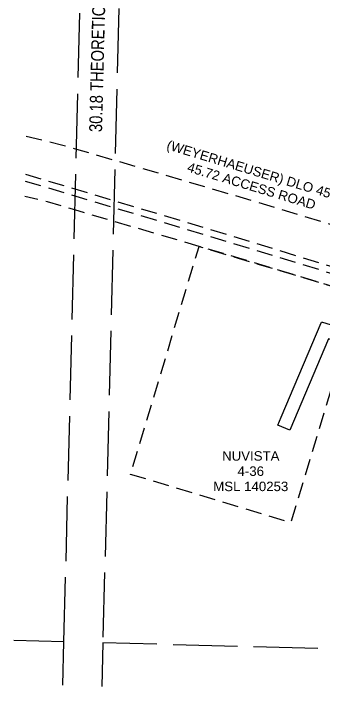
# Model space of a CAD drawing. Extents: x 380192 to 391966, y 6058532 to 6064394.
# Drawn here: x 385101 to 385342, y 6058549 to 6059084 of the extents above; entities that cross this region are included whole.
import ezdxf
from ezdxf.enums import TextEntityAlignment as Align

# ---------------------------------------------------------------- set-up
doc = ezdxf.new("R2010")
doc.units = 0
doc.header["$LTSCALE"] = 5
doc.linetypes.add('foc-ACCESSROAD', pattern=[3.75, 2.5, -1.25])
doc.linetypes.add('foc-UNSURVEYED', pattern=[12.5, 10, -2.5])
for name, color, linetype in [('C-AR', 13, 'foc-ACCESSROAD'), ('C-RW', 13, 'Continuous'), ('C-WS', 13, 'foc-ACCESSROAD'), ('F-AR', 190, 'foc-ACCESSROAD'), ('L-USEC', 7, 'foc-UNSURVEYED')]:
    doc.layers.add(name, color=color, linetype=linetype)
doc.layers.add('C-WS-T', color=13, linetype='Continuous', lineweight=9)
doc.layers.add('F-AR-T', color=190, linetype='Continuous', lineweight=9)
doc.styles.add('80L', font='ARIALN.TTF', dxfattribs={"height": 10})
doc.styles.add('A60', font='arial.ttf', dxfattribs={"height": 7.35})

msp = doc.modelspace()

# ---------------------------------------------------------------- linework, layer by layer
at = {"layer": 'C-AR', "flags": 128}
for points in [[(386021.95, 6058695.09), (386014.26, 6058696.48), (385973.3, 6058708.98), (385906.1, 6058721.87), (385835.74, 6058742.67), (385740.19, 6058767.99), (385618.26, 6058806.38), (385541.61, 6058828.73), (385249.07, 6058918), (385109.69, 6058959.58)], [(385109.56, 6058954.4), (385247.63, 6058913.22), (385462.32, 6058847.7), (385462.81, 6058838.42), (385467.77, 6058807.19), (385470.45, 6058784.29), (385503.07, 6058633.77), (385522.19, 6058548.76)]]:
    msp.add_lwpolyline(points, dxfattribs=at)
at = {"layer": 'C-RW', "flags": 128}
msp.add_lwpolyline([(385360.64, 6058838.71), (385468.09, 6058806.3), (385473.18, 6058804.77), (385478.35, 6058803.21), (385493.7, 6058798.58), (385507.56, 6058794.4), (385499.38, 6058785.38), (385495.06, 6058780.61), (385493.56, 6058778.97), (385491.6, 6058787.73), (385479.23, 6058791.46), (385474.07, 6058793.02), (385468.98, 6058794.55), (385357.47, 6058828.18), (385344.83, 6058831.99), (385314.84, 6058761.28), (385305.64, 6058765.18), (385308.23, 6058771.3), (385339.28, 6058844.53), (385339.52, 6058845.08), (385340.1, 6058844.91), (385360.64, 6058838.71)], close=True, dxfattribs=at)
at = {"layer": 'C-WS', "flags": 128}
msp.add_lwpolyline([(385357.47, 6058828.18), (385315.63, 6058689.42), (385191.19, 6058726.96), (385244.5, 6058903.72), (385365.39, 6058867.54), (385368.99, 6058866.46), (385366.12, 6058856.84), (385360.64, 6058838.71), (385360.36, 6058837.78), (385357.47, 6058828.18)], close=True, dxfattribs=at)
at = {"layer": 'F-AR', "flags": 128}
for points in [[(385110.42, 6058989.26), (385138.74, 6058982.34), (385149.35, 6058979.23), (385179.3, 6058970.46), (385288.29, 6058938.52), (385462.07, 6058886.13), (385482.64, 6058879.93), (385563.17, 6058855.69), (385589.67, 6058847.71), (385599.26, 6058844.83), (385713.74, 6058810.59), (385717.95, 6058809.33), (385724.13, 6058807.48), (385733.76, 6058804.6), (385737.87, 6058803.37), (385753.5, 6058798.88), (385902.87, 6058755.97), (385917.83, 6058751.67), (385924.59, 6058749.73), (385946.48, 6058745.77), (385965.68, 6058742.29), (385971.68, 6058741.25), (385976.05, 6058740.88), (386020.54, 6058737.09), (386022.69, 6058737.09)], [(386021.88, 6058691.37), (386018.66, 6058691.36), (385965.68, 6058695.89), (385964.51, 6058696.1), (385917.32, 6058704.5), (385916.67, 6058704.61), (385902.37, 6058708.66), (385741.96, 6058754.01), (385585.99, 6058801.08), (385555.66, 6058810.22), (385529.17, 6058818.2), (385491.36, 6058829.59), (385476.01, 6058834.21), (385470.85, 6058835.77), (385465.75, 6058837.31), (385464.37, 6058837.72), (385369.01, 6058866.46), (385365.39, 6058867.54), (385275.27, 6058894.7), (385244.51, 6058903.72), (385178.1, 6058923.17), (385148.15, 6058931.95), (385126.87, 6058938.19), (385109.26, 6058942.49)]]:
    msp.add_lwpolyline(points, dxfattribs=at)
at = {"layer": 'L-USEC'}
for p, q in [((385139.66, 6058597.23), (385160.06, 6059401.43)), ((385190.22, 6059400.59), (385169.81, 6058596.4)), ((385139.66, 6058597.23), (385100.74, 6058598.24)), ((385138.8, 6058563.54), (385139.66, 6058597.23)), ((385169.81, 6058596.4), (385168.95, 6058562.37)), ((385961.45, 6058574.65), (385169.81, 6058596.4))]:
    msp.add_line(p, q, dxfattribs=at)

# ---------------------------------------------------------------- texts
at = {"layer": 'C-WS-T', "style": 'A60'}
for s, p in [('NUVISTA', (385284.55, 6058737.57)), ('4-36', (385284.55, 6058725.77)), ('MSL 140253', (385284.55, 6058713.96))]:
    msp.add_text(s, height=7.35, dxfattribs=at).set_placement(p, align=Align.CENTER)
at = {"layer": 'F-AR-T', "style": 'A60'}
for s, p in [('(WEYERHAEUSER) DLO 4508', (385287.53, 6058958.47)), ('45.72 ACCESS ROAD', (385284.09, 6058947.08))]:
    msp.add_text(s, height=7.35, rotation=343.2236, dxfattribs=at).set_placement(p, align=Align.CENTER)

# ---------------------------------------------------------------- next in the draw order: texts
at = {"layer": 'L-USEC', "insert": (385159.16, 6058992.26), "char_height": 9.9961, "attachment_point": 1, "rotation": 88.5457, "style": '80L', "bg_fill": 3, "box_fill_scale": 1.5, "bg_fill_color": 256, "bg_fill_transparency": 0}
msp.add_mtext_dynamic_manual_height_columns('\\pi0.28181;30.18 THEORETICAL GOVERNMENT ROAD ALLOAWANCE', width=315.7123, gutter_width=49.98, heights=[0], dxfattribs=at)

doc.saveas('drawing.dxf')
